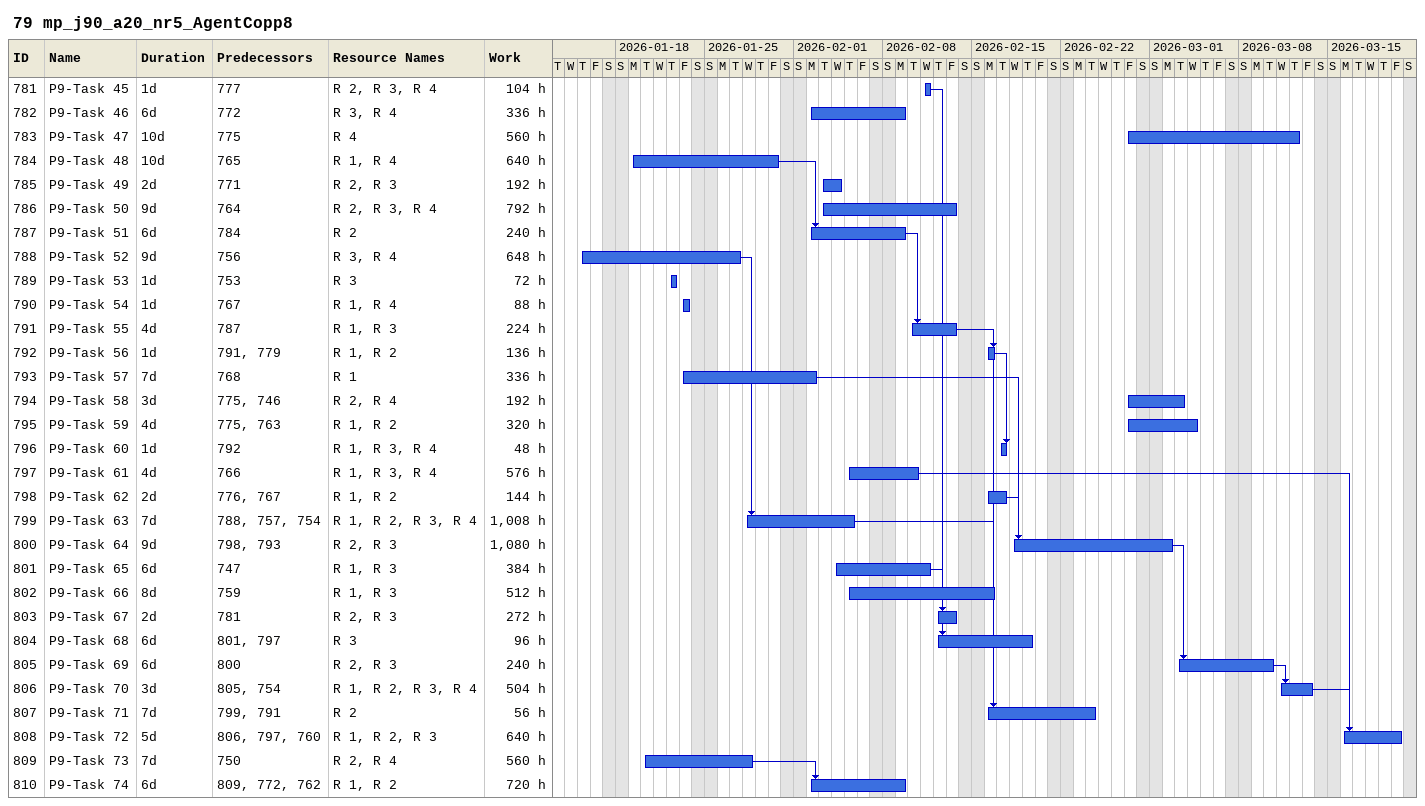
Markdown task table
79 mp_j90_a20_nr5_AgentCopp8

| ID | Task | Duration | Start | Finish | Predecessors | Resources | Work (h) |
|---|---|---|---|---|---|---|---|
| 781 | P9-Task 45 | 1d | 2026-02-11 | 2026-02-11 | 777 | R 2, R 3, R 4 | 104 |
| 782 | P9-Task 46 | 6d | 2026-02-02 | 2026-02-09 | 772 | R 3, R 4 | 336 |
| 783 | P9-Task 47 | 10d | 2026-02-27 | 2026-03-12 | 775 | R 4 | 560 |
| 784 | P9-Task 48 | 10d | 2026-01-19 | 2026-01-30 | 765 | R 1, R 4 | 640 |
| 785 | P9-Task 49 | 2d | 2026-02-03 | 2026-02-04 | 771 | R 2, R 3 | 192 |
| 786 | P9-Task 50 | 9d | 2026-02-03 | 2026-02-13 | 764 | R 2, R 3, R 4 | 792 |
| 787 | P9-Task 51 | 6d | 2026-02-02 | 2026-02-09 | 784 | R 2 | 240 |
| 788 | P9-Task 52 | 9d | 2026-01-15 | 2026-01-27 | 756 | R 3, R 4 | 648 |
| 789 | P9-Task 53 | 1d | 2026-01-22 | 2026-01-22 | 753 | R 3 | 72 |
| 790 | P9-Task 54 | 1d | 2026-01-23 | 2026-01-23 | 767 | R 1, R 4 | 88 |
| 791 | P9-Task 55 | 4d | 2026-02-10 | 2026-02-13 | 787 | R 1, R 3 | 224 |
| 792 | P9-Task 56 | 1d | 2026-02-16 | 2026-02-16 | 791, 779 | R 1, R 2 | 136 |
| 793 | P9-Task 57 | 7d | 2026-01-23 | 2026-02-02 | 768 | R 1 | 336 |
| 794 | P9-Task 58 | 3d | 2026-02-27 | 2026-03-03 | 775, 746 | R 2, R 4 | 192 |
| 795 | P9-Task 59 | 4d | 2026-02-27 | 2026-03-04 | 775, 763 | R 1, R 2 | 320 |
| 796 | P9-Task 60 | 1d | 2026-02-17 | 2026-02-17 | 792 | R 1, R 3, R 4 | 48 |
| 797 | P9-Task 61 | 4d | 2026-02-05 | 2026-02-10 | 766 | R 1, R 3, R 4 | 576 |
| 798 | P9-Task 62 | 2d | 2026-02-16 | 2026-02-17 | 776, 767 | R 1, R 2 | 144 |
| 799 | P9-Task 63 | 7d | 2026-01-28 | 2026-02-05 | 788, 757, 754 | R 1, R 2, R 3, R 4 | 1008 |
| 800 | P9-Task 64 | 9d | 2026-02-18 | 2026-03-02 | 798, 793 | R 2, R 3 | 1080 |
| 801 | P9-Task 65 | 6d | 2026-02-04 | 2026-02-11 | 747 | R 1, R 3 | 384 |
| 802 | P9-Task 66 | 8d | 2026-02-05 | 2026-02-16 | 759 | R 1, R 3 | 512 |
| 803 | P9-Task 67 | 2d | 2026-02-12 | 2026-02-13 | 781 | R 2, R 3 | 272 |
| 804 | P9-Task 68 | 6d | 2026-02-12 | 2026-02-19 | 801, 797 | R 3 | 96 |
| 805 | P9-Task 69 | 6d | 2026-03-03 | 2026-03-10 | 800 | R 2, R 3 | 240 |
| 806 | P9-Task 70 | 3d | 2026-03-11 | 2026-03-13 | 805, 754 | R 1, R 2, R 3, R 4 | 504 |
| 807 | P9-Task 71 | 7d | 2026-02-16 | 2026-02-24 | 799, 791 | R 2 | 56 |
| 808 | P9-Task 72 | 5d | 2026-03-16 | 2026-03-20 | 806, 797, 760 | R 1, R 2, R 3 | 640 |
| 809 | P9-Task 73 | 7d | 2026-01-20 | 2026-01-28 | 750 | R 2, R 4 | 560 |
| 810 | P9-Task 74 | 6d | 2026-02-02 | 2026-02-09 | 809, 772, 762 | R 1, R 2 | 720 |
